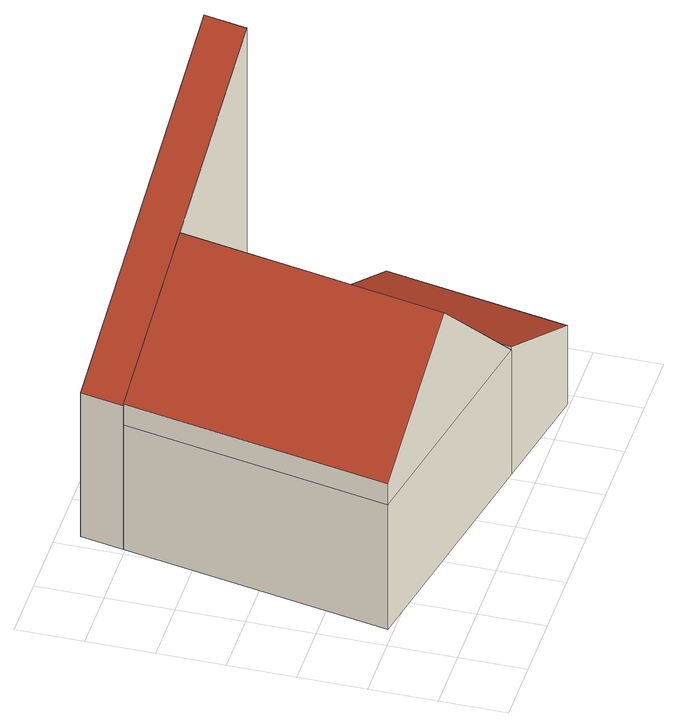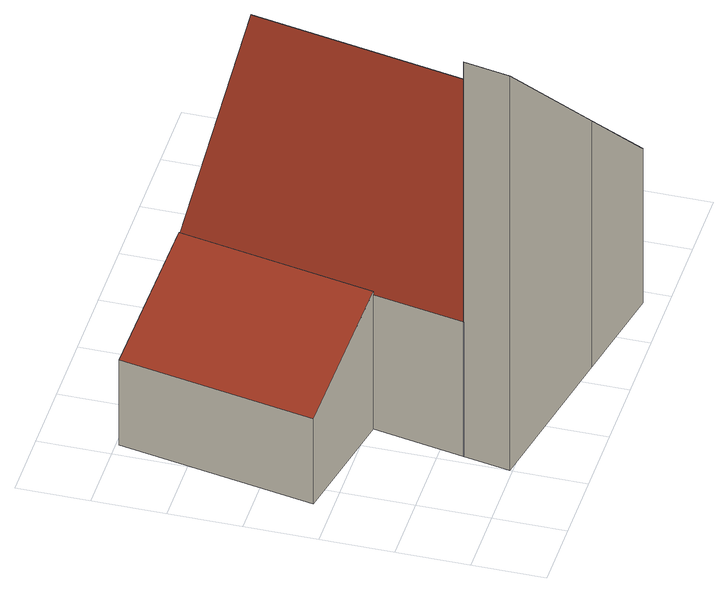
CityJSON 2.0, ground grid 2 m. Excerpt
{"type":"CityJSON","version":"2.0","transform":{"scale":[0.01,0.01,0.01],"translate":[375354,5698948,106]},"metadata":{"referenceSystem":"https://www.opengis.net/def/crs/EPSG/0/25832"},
"CityObjects":{
"building1":{"type":"Building","attributes":{"Gemeindeschluessel":"05911000","Geometrietyp2DReferenz":"3000","function":"31001_1010"},"address":[{"country":"Germany","locality":"Bochum","thoroughfareNumber":"298a","thoroughfareName":"Blankensteiner Str."}],"children":["building1-1","building1-2","building1-3"]},
"building1-1":{"type":"BuildingPart","attributes":{"roofType":"3100","measuredHeight":8.53,"storeysAboveGround":1},"parents":["building1"],"geometry":[{"type":"Solid","lod":"2","boundaries":[[[[0,1,2,3]],[[4,5,6,7]],[[8,9,5,4]],[[10,11,12,13]],[[3,14,11,10,7,0]],[[13,12,15,8,4]],[[10,13,4,7]],[[2,1,6,5,9]],[[9,8,3,2]],[[1,0,7,6]],[[12,11,14,15]],[[15,14,3,8]]]],"semantics":{"surfaces":[{"type":"WallSurface"},{"type":"RoofSurface"},{"type":"GroundSurface"},{"type":"ClosureSurface"}],"values":[[0,0,0,1,1,0,0,2,3,3,0,3]]}}]},
"building1-2":{"type":"BuildingPart","attributes":{"roofType":"2100","measuredHeight":4.44,"storeysAboveGround":1},"parents":["building1"],"geometry":[{"type":"Solid","lod":"2","boundaries":[[[[16,17,1,0,18]],[[19,20,17,16]],[[21,7,6,20,19]],[[19,16,18,21]],[[17,20,6,1]],[[7,21,18,0]],[[1,6,7,0]]]],"semantics":{"surfaces":[{"type":"WallSurface"},{"type":"RoofSurface"},{"type":"GroundSurface"},{"type":"ClosureSurface"}],"values":[[0,0,0,1,2,0,3]]}}]},
"building1-3":{"type":"BuildingPart","attributes":{"roofType":"2100","measuredHeight":12.71,"storeysAboveGround":1},"parents":["building1"],"geometry":[{"type":"Solid","lod":"2","boundaries":[[[[22,23,9,8,15]],[[24,25,23,22]],[[26,27,25,24]],[[28,3,2,27,26]],[[26,24,22,15,14,28]],[[23,25,27,2,9]],[[3,28,14]],[[9,2,3,8]],[[8,3,14,15]]]],"semantics":{"surfaces":[{"type":"WallSurface"},{"type":"RoofSurface"},{"type":"GroundSurface"},{"type":"ClosureSurface"}],"values":[[0,0,0,0,1,2,0,3,3]]}}]}
},
"vertices":[
[926,613,465],[926,613,33],[974,864,33],[974,864,465],[71,217,465],[71,217,33],[822,73,33],[822,73,465],[223,1008,465],[223,1008,33],[415,151,886],[567,942,886],[223,1008,538],[71,217,538],[567,942,885],[223,1008,531],
[1264,548,307],[1264,548,33],[926,613,476],[1161,8,307],[1161,8,33],[822,73,476],
[247,1136,531],[247,1136,33],[533,1081,825],[533,1081,33],[999,992,1304],[999,992,33],[974,864,1304]
]}
